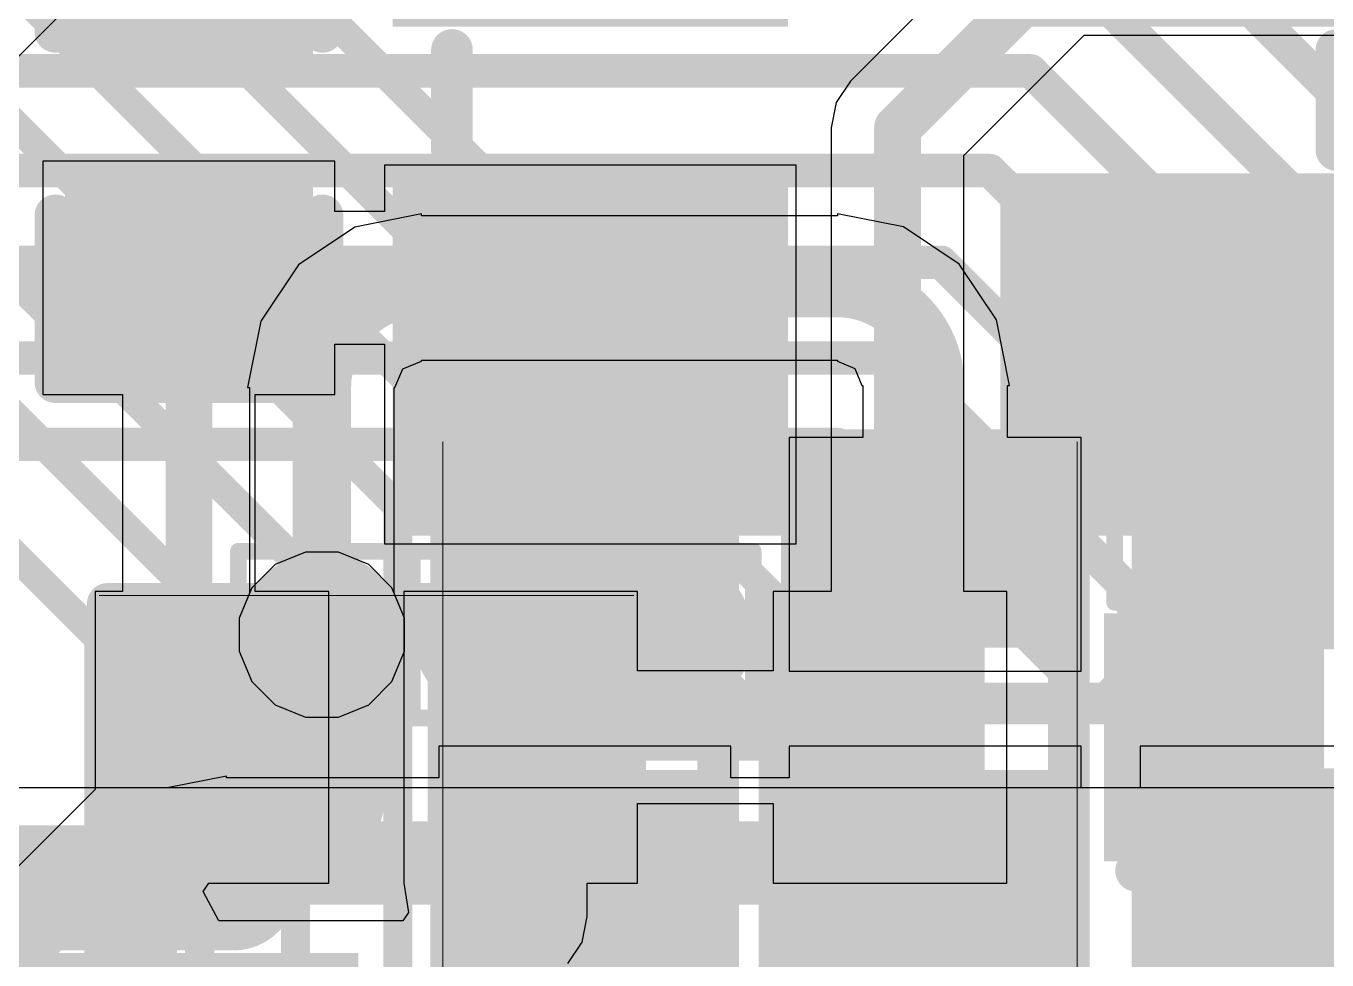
# Model space of a CAD drawing. Header units: inches. Extents: x -6 to 284, y -12 to 154.
# Drawn here: x 24.781 to 28.741, y 0.551 to 3.395 of the extents above; entities that cross this region are included whole.
import ezdxf

# ---------------------------------------------------------------- set-up
doc = ezdxf.new("R2010")
doc.units = ezdxf.units.IN
for name, color, linetype in [('Bottom Layer', 5, 'Continuous'), ('Bottom Overlay', 54, 'Continuous'), ('Bottom Paste', 16, 'Continuous'), ('Bottom Solder', 6, 'Continuous'), ('Drill Drawing', 1, 'Continuous'), ('GND-1', 16, 'Continuous'), ('GND-4', 54, 'Continuous'), ('Signal L1', 76, 'Continuous'), ('Signal L2', 6, 'Continuous'), ('Top Layer', 1, 'Continuous'), ('Top Overlay', 2, 'Continuous'), ('Top Paste', 8, 'Continuous'), ('Top Solder', 216, 'Continuous'), ('Via Holes', 16, 'Continuous')]:
    doc.layers.add(name, color=color, linetype=linetype)

# ---------------------------------------------------------------- blocks, each defined once
blk = doc.blocks.new('SMD2520_4P_13')
at = {"layer": 'Top Layer'}
for points in [[(-1.425, 1.225), (-0.425, 1.225), (-0.425, 0.325), (-1.425, 0.325)], [(0.425, 1.225), (1.425, 1.225), (1.425, 0.325), (0.425, 0.325)], [(-1.425, -0.325), (-0.425, -0.325), (-0.425, -1.225), (-1.425, -1.225)], [(0.425, -0.325), (1.425, -0.325), (1.425, -1.225), (0.425, -1.225)]]:
    blk.add_hatch(color=1, dxfattribs=at).paths.add_polyline_path(points)
at = {"layer": 'Top Paste'}
for points in [[(-1.425, 1.225), (-0.425, 1.225), (-0.425, 0.325), (-1.425, 0.325)], [(0.425, 1.225), (1.425, 1.225), (1.425, 0.325), (0.425, 0.325)], [(-1.425, -0.325), (-0.425, -0.325), (-0.425, -1.225), (-1.425, -1.225)], [(0.425, -0.325), (1.425, -0.325), (1.425, -1.225), (0.425, -1.225)]]:
    blk.add_hatch(color=8, dxfattribs=at).paths.add_polyline_path(points)
at = {"layer": 'Top Solder'}
for points in [[(-1.5266, 1.3266), (-0.3234, 1.3266), (-0.3234, 0.2234), (-1.5266, 0.2234)], [(0.3234, 1.3266), (1.5266, 1.3266), (1.5266, 0.2234), (0.3234, 0.2234)], [(-1.5266, -0.2234), (-0.3234, -0.2234), (-0.3234, -1.3266), (-1.5266, -1.3266)], [(0.3234, -0.2234), (1.5266, -0.2234), (1.5266, -1.3266), (0.3234, -1.3266)]]:
    blk.add_hatch(color=216, dxfattribs=at).paths.add_polyline_path(points)
at = {"layer": 'Top Overlay'}
for points in [[(0.2032, 1.0922, 0.127, 0.127, 0), (-0.2286, 1.0922, 0.127, 0.127, 0)], [(-1.3462, -0.1524, 0.127, 0.127, 0), (-1.3462, 0.1524, 0.127, 0.127, 0)], [(1.3462, 0.1524, 0.127, 0.127, 0), (1.3462, -0.1524, 0.127, 0.127, 0)], [(0.2032, -1.0922, 0.127, 0.127, 0), (-0.2286, -1.0922, 0.127, 0.127, 0)]]:
    blk.add_lwpolyline(points, format="xyseb", dxfattribs=at)
for points in [[(-0.2604, 1.0922, 0.0635, 0.0635, 1), (-0.1969, 1.0922, 0.0635, 0.0635, 1)], [(0.1714, 1.0922, 0.0635, 0.0635, 1), (0.2349, 1.0922, 0.0635, 0.0635, 1)], [(-1.378, 0.1524, 0.0635, 0.0635, 1), (-1.3145, 0.1524, 0.0635, 0.0635, 1)], [(1.3144, 0.1524, 0.0635, 0.0635, 1), (1.3779, 0.1524, 0.0635, 0.0635, 1)], [(-1.378, -0.1524, 0.0635, 0.0635, 1), (-1.3145, -0.1524, 0.0635, 0.0635, 1)], [(1.3144, -0.1524, 0.0635, 0.0635, 1), (1.3779, -0.1524, 0.0635, 0.0635, 1)], [(-0.2604, -1.0922, 0.0635, 0.0635, 1), (-0.1969, -1.0922, 0.0635, 0.0635, 1)], [(0.1714, -1.0922, 0.0635, 0.0635, 1), (0.2349, -1.0922, 0.0635, 0.0635, 1)]]:
    blk.add_lwpolyline(points, format="xyseb", close=True, dxfattribs=at)
blk = doc.blocks.new('R___0402_34')
at = {"layer": 'Top Layer'}
for points in [[(-0.6985, -0.3175), (-0.6985, 0.3175), (-0.2413, 0.3175), (-0.2413, -0.3175)], [(0.2413, -0.3175), (0.2413, 0.3175), (0.6985, 0.3175), (0.6985, -0.3175)]]:
    blk.add_hatch(color=1, dxfattribs=at).paths.add_polyline_path(points)
at = {"layer": 'Top Paste'}
for points in [[(-0.6985, -0.3175), (-0.6985, 0.3175), (-0.2413, 0.3175), (-0.2413, -0.3175)], [(0.2413, -0.3175), (0.2413, 0.3175), (0.6985, 0.3175), (0.6985, -0.3175)]]:
    blk.add_hatch(color=8, dxfattribs=at).paths.add_polyline_path(points)
at = {"layer": 'Top Solder'}
for points in [[(-0.7535, -0.3725), (-0.7535, 0.3725), (-0.1863, 0.3725), (-0.1863, -0.3725)], [(0.1863, -0.3725), (0.1863, 0.3725), (0.7535, 0.3725), (0.7535, -0.3725)]]:
    blk.add_hatch(color=216, dxfattribs=at).paths.add_polyline_path(points)
at = {"layer": 'Top Overlay'}
for points in [[(0.7874, 0.4064, 0.127, 0.127, 0), (-0.7874, 0.4064, 0.127, 0.127, 0)], [(-0.7874, 0.4064, 0.127, 0.127, 0), (-0.7874, -0.4064, 0.127, 0.127, 0)], [(0.7874, 0.4064, 0.127, 0.127, 0), (0.7874, -0.4064, 0.127, 0.127, 0)], [(0.7874, -0.4064, 0.127, 0.127, 0), (-0.7874, -0.4064, 0.127, 0.127, 0)], [(0.8128, -0.4318, 0.00323, 0.00323, 0), (-0.8128, -0.4318, 0.00323, 0.00323, 0)]]:
    blk.add_lwpolyline(points, format="xyseb", dxfattribs=at)
for points in [[(-0.8192, 0.4064, 0.0635, 0.0635, 1), (-0.7557, 0.4064, 0.0635, 0.0635, 1)], [(-0.8192, 0.4064, 0.0635, 0.0635, 1), (-0.7557, 0.4064, 0.0635, 0.0635, 1)], [(0.7556, 0.4064, 0.0635, 0.0635, 1), (0.8191, 0.4064, 0.0635, 0.0635, 1)], [(0.7556, 0.4064, 0.0635, 0.0635, 1), (0.8191, 0.4064, 0.0635, 0.0635, 1)], [(-0.8192, -0.4064, 0.0635, 0.0635, 1), (-0.7557, -0.4064, 0.0635, 0.0635, 1)], [(-0.8192, -0.4064, 0.0635, 0.0635, 1), (-0.7557, -0.4064, 0.0635, 0.0635, 1)], [(0.7556, -0.4064, 0.0635, 0.0635, 1), (0.8191, -0.4064, 0.0635, 0.0635, 1)], [(0.7556, -0.4064, 0.0635, 0.0635, 1), (0.8191, -0.4064, 0.0635, 0.0635, 1)], [(-0.8136, -0.4318, 0.00161, 0.00161, 1), (-0.812, -0.4318, 0.00161, 0.00161, 1)], [(0.812, -0.4318, 0.00161, 0.00161, 1), (0.8136, -0.4318, 0.00161, 0.00161, 1)]]:
    blk.add_lwpolyline(points, format="xyseb", close=True, dxfattribs=at)
blk = doc.blocks.new('C___0402_58')
at = {"layer": 'Top Layer'}
for points in [[(-0.6985, -0.3175), (-0.6985, 0.3175), (-0.2413, 0.3175), (-0.2413, -0.3175)], [(0.2413, -0.3175), (0.2413, 0.3175), (0.6985, 0.3175), (0.6985, -0.3175)]]:
    blk.add_hatch(color=1, dxfattribs=at).paths.add_polyline_path(points)
at = {"layer": 'Top Paste'}
for points in [[(-0.6985, -0.3175), (-0.6985, 0.3175), (-0.2413, 0.3175), (-0.2413, -0.3175)], [(0.2413, -0.3175), (0.2413, 0.3175), (0.6985, 0.3175), (0.6985, -0.3175)]]:
    blk.add_hatch(color=8, dxfattribs=at).paths.add_polyline_path(points)
at = {"layer": 'Top Solder'}
for points in [[(-0.7585, -0.3775), (-0.7585, 0.3775), (-0.1813, 0.3775), (-0.1813, -0.3775)], [(0.1813, -0.3775), (0.1813, 0.3775), (0.7585, 0.3775), (0.7585, -0.3775)]]:
    blk.add_hatch(color=216, dxfattribs=at).paths.add_polyline_path(points)
at = {"layer": 'Top Overlay'}
for points in [[(-0.7874, -0.4064, 0.127, 0.127, 0), (-0.7874, 0.4064, 0.127, 0.127, 0)], [(-0.2794, 0.4064, 0.127, 0.127, 0), (-0.7874, 0.4064, 0.127, 0.127, 0)], [(0.2794, 0.4064, 0.127, 0.127, 0), (0.7874, 0.4064, 0.127, 0.127, 0)], [(0.7874, -0.4064, 0.127, 0.127, 0), (0.7874, 0.4064, 0.127, 0.127, 0)], [(-0.2794, -0.4064, 0.127, 0.127, 0), (-0.7874, -0.4064, 0.127, 0.127, 0)], [(0.7874, -0.4064, 0.127, 0.127, 0), (0.2794, -0.4064, 0.127, 0.127, 0)]]:
    blk.add_lwpolyline(points, format="xyseb", dxfattribs=at)
for points in [[(-0.8191, 0.4064, 0.0635, 0.0635, 1), (-0.7556, 0.4064, 0.0635, 0.0635, 1)], [(-0.8191, 0.4064, 0.0635, 0.0635, 1), (-0.7556, 0.4064, 0.0635, 0.0635, 1)], [(-0.3112, 0.4064, 0.0635, 0.0635, 1), (-0.2477, 0.4064, 0.0635, 0.0635, 1)], [(0.2477, 0.4064, 0.0635, 0.0635, 1), (0.3111, 0.4064, 0.0635, 0.0635, 1)], [(0.7557, 0.4064, 0.0635, 0.0635, 1), (0.8192, 0.4064, 0.0635, 0.0635, 1)], [(0.7557, 0.4064, 0.0635, 0.0635, 1), (0.8192, 0.4064, 0.0635, 0.0635, 1)], [(-0.8191, -0.4064, 0.0635, 0.0635, 1), (-0.7556, -0.4064, 0.0635, 0.0635, 1)], [(-0.8191, -0.4064, 0.0635, 0.0635, 1), (-0.7556, -0.4064, 0.0635, 0.0635, 1)], [(-0.3112, -0.4064, 0.0635, 0.0635, 1), (-0.2477, -0.4064, 0.0635, 0.0635, 1)], [(0.2477, -0.4064, 0.0635, 0.0635, 1), (0.3111, -0.4064, 0.0635, 0.0635, 1)], [(0.7556, -0.4064, 0.0635, 0.0635, 1), (0.8191, -0.4064, 0.0635, 0.0635, 1)], [(0.7556, -0.4064, 0.0635, 0.0635, 1), (0.8191, -0.4064, 0.0635, 0.0635, 1)]]:
    blk.add_lwpolyline(points, format="xyseb", close=True, dxfattribs=at)
blk = doc.blocks.new('C___0402_59')
at = {"layer": 'Top Layer'}
for points in [[(-0.6985, -0.3175), (-0.6985, 0.3175), (-0.2413, 0.3175), (-0.2413, -0.3175)], [(0.2413, -0.3175), (0.2413, 0.3175), (0.6985, 0.3175), (0.6985, -0.3175)]]:
    blk.add_hatch(color=1, dxfattribs=at).paths.add_polyline_path(points)
at = {"layer": 'Top Paste'}
for points in [[(-0.6985, -0.3175), (-0.6985, 0.3175), (-0.2413, 0.3175), (-0.2413, -0.3175)], [(0.2413, -0.3175), (0.2413, 0.3175), (0.6985, 0.3175), (0.6985, -0.3175)]]:
    blk.add_hatch(color=8, dxfattribs=at).paths.add_polyline_path(points)
at = {"layer": 'Top Solder'}
for points in [[(-0.7585, -0.3775), (-0.7585, 0.3775), (-0.1813, 0.3775), (-0.1813, -0.3775)], [(0.1813, -0.3775), (0.1813, 0.3775), (0.7585, 0.3775), (0.7585, -0.3775)]]:
    blk.add_hatch(color=216, dxfattribs=at).paths.add_polyline_path(points)
at = {"layer": 'Top Overlay'}
for points in [[(-0.2794, 0.4064, 0.127, 0.127, 0), (-0.7874, 0.4064, 0.127, 0.127, 0)], [(-0.7874, 0.4064, 0.127, 0.127, 0), (-0.7874, -0.4064, 0.127, 0.127, 0)], [(0.7874, 0.4064, 0.127, 0.127, 0), (0.2794, 0.4064, 0.127, 0.127, 0)], [(0.7874, -0.4064, 0.127, 0.127, 0), (0.7874, 0.4064, 0.127, 0.127, 0)], [(-0.2794, -0.4064, 0.127, 0.127, 0), (-0.7874, -0.4064, 0.127, 0.127, 0)], [(0.7874, -0.4064, 0.127, 0.127, 0), (0.2794, -0.4064, 0.127, 0.127, 0)]]:
    blk.add_lwpolyline(points, format="xyseb", dxfattribs=at)
for points in [[(-0.8191, 0.4064, 0.0635, 0.0635, 1), (-0.7556, 0.4064, 0.0635, 0.0635, 1)], [(-0.8191, 0.4064, 0.0635, 0.0635, 1), (-0.7556, 0.4064, 0.0635, 0.0635, 1)], [(-0.3111, 0.4064, 0.0635, 0.0635, 1), (-0.2477, 0.4064, 0.0635, 0.0635, 1)], [(0.2477, 0.4064, 0.0635, 0.0635, 1), (0.3112, 0.4064, 0.0635, 0.0635, 1)], [(0.7556, 0.4064, 0.0635, 0.0635, 1), (0.8191, 0.4064, 0.0635, 0.0635, 1)], [(0.7556, 0.4064, 0.0635, 0.0635, 1), (0.8191, 0.4064, 0.0635, 0.0635, 1)], [(-0.8191, -0.4064, 0.0635, 0.0635, 1), (-0.7556, -0.4064, 0.0635, 0.0635, 1)], [(-0.8191, -0.4064, 0.0635, 0.0635, 1), (-0.7556, -0.4064, 0.0635, 0.0635, 1)], [(-0.3111, -0.4064, 0.0635, 0.0635, 1), (-0.2477, -0.4064, 0.0635, 0.0635, 1)], [(0.2477, -0.4064, 0.0635, 0.0635, 1), (0.3112, -0.4064, 0.0635, 0.0635, 1)], [(0.7557, -0.4064, 0.0635, 0.0635, 1), (0.8192, -0.4064, 0.0635, 0.0635, 1)], [(0.7557, -0.4064, 0.0635, 0.0635, 1), (0.8192, -0.4064, 0.0635, 0.0635, 1)]]:
    blk.add_lwpolyline(points, format="xyseb", close=True, dxfattribs=at)
blk = doc.blocks.new('ESOP_8_B_129')
at = {"layer": 'Bottom Solder'}
blk.add_hatch(color=6, dxfattribs=at).paths.add_polyline_path([(2.2069, 2.3066), (3.6101, 2.3066), (3.6101, 1.5034), (2.2069, 1.5034)])
blk = doc.blocks.new('R___0402_B_210')
at = {"layer": 'Bottom Layer'}
for points in [[(-0.2413, 0.3175), (-0.2413, -0.3175), (-0.6985, -0.3175), (-0.6985, 0.3175)], [(0.6985, 0.3175), (0.6985, -0.3175), (0.2413, -0.3175), (0.2413, 0.3175)]]:
    blk.add_hatch(color=5, dxfattribs=at).paths.add_polyline_path(points)
at = {"layer": 'Bottom Paste'}
for points in [[(-0.2413, 0.3175), (-0.2413, -0.3175), (-0.6985, -0.3175), (-0.6985, 0.3175)], [(0.6985, 0.3175), (0.6985, -0.3175), (0.2413, -0.3175), (0.2413, 0.3175)]]:
    blk.add_hatch(color=16, dxfattribs=at).paths.add_polyline_path(points)
at = {"layer": 'Bottom Solder'}
for points in [[(-0.1863, 0.3725), (-0.1863, -0.3725), (-0.7535, -0.3725), (-0.7535, 0.3725)], [(0.7535, 0.3725), (0.7535, -0.3725), (0.1863, -0.3725), (0.1863, 0.3725)]]:
    blk.add_hatch(color=6, dxfattribs=at).paths.add_polyline_path(points)
at = {"layer": 'Bottom Overlay'}
for points in [[(-0.7874, 0.4064, 0.127, 0.127, 0), (-0.7874, -0.4064, 0.127, 0.127, 0)], [(-0.7874, 0.4064, 0.127, 0.127, 0), (0.7874, 0.4064, 0.127, 0.127, 0)], [(0.7874, 0.4064, 0.127, 0.127, 0), (0.7874, -0.4064, 0.127, 0.127, 0)], [(-0.8128, 0.4318, 0.00323, 0.00323, 0), (0.8128, 0.4318, 0.00323, 0.00323, 0)], [(-0.7874, -0.4064, 0.127, 0.127, 0), (0.7874, -0.4064, 0.127, 0.127, 0)]]:
    blk.add_lwpolyline(points, format="xyseb", dxfattribs=at)
for points in [[(-0.8191, 0.4064, 0.0635, 0.0635, 1), (-0.7556, 0.4064, 0.0635, 0.0635, 1)], [(-0.8191, 0.4064, 0.0635, 0.0635, 1), (-0.7556, 0.4064, 0.0635, 0.0635, 1)], [(0.7556, 0.4064, 0.0635, 0.0635, 1), (0.8191, 0.4064, 0.0635, 0.0635, 1)], [(0.7556, 0.4064, 0.0635, 0.0635, 1), (0.8191, 0.4064, 0.0635, 0.0635, 1)], [(-0.8136, 0.4318, 0.00161, 0.00161, 1), (-0.812, 0.4318, 0.00161, 0.00161, 1)], [(0.812, 0.4318, 0.00161, 0.00161, 1), (0.8136, 0.4318, 0.00161, 0.00161, 1)], [(-0.8191, -0.4064, 0.0635, 0.0635, 1), (-0.7556, -0.4064, 0.0635, 0.0635, 1)], [(-0.8191, -0.4064, 0.0635, 0.0635, 1), (-0.7556, -0.4064, 0.0635, 0.0635, 1)], [(0.7556, -0.4064, 0.0635, 0.0635, 1), (0.8191, -0.4064, 0.0635, 0.0635, 1)], [(0.7556, -0.4064, 0.0635, 0.0635, 1), (0.8191, -0.4064, 0.0635, 0.0635, 1)]]:
    blk.add_lwpolyline(points, format="xyseb", close=True, dxfattribs=at)
blk = doc.blocks.new('R___0402_B_211')
at = {"layer": 'Bottom Layer'}
for points in [[(-0.2413, 0.3175), (-0.2413, -0.3175), (-0.6985, -0.3175), (-0.6985, 0.3175)], [(0.6985, 0.3175), (0.6985, -0.3175), (0.2413, -0.3175), (0.2413, 0.3175)]]:
    blk.add_hatch(color=5, dxfattribs=at).paths.add_polyline_path(points)
at = {"layer": 'Bottom Paste'}
for points in [[(-0.2413, 0.3175), (-0.2413, -0.3175), (-0.6985, -0.3175), (-0.6985, 0.3175)], [(0.6985, 0.3175), (0.6985, -0.3175), (0.2413, -0.3175), (0.2413, 0.3175)]]:
    blk.add_hatch(color=16, dxfattribs=at).paths.add_polyline_path(points)
at = {"layer": 'Bottom Solder'}
for points in [[(-0.1863, 0.3725), (-0.1863, -0.3725), (-0.7535, -0.3725), (-0.7535, 0.3725)], [(0.7535, 0.3725), (0.7535, -0.3725), (0.1863, -0.3725), (0.1863, 0.3725)]]:
    blk.add_hatch(color=6, dxfattribs=at).paths.add_polyline_path(points)
at = {"layer": 'Bottom Overlay'}
for points in [[(-0.7874, -0.4064, 0.127, 0.127, 0), (-0.7874, 0.4064, 0.127, 0.127, 0)], [(0.7874, 0.4064, 0.127, 0.127, 0), (-0.7874, 0.4064, 0.127, 0.127, 0)], [(0.7874, -0.4064, 0.127, 0.127, 0), (0.7874, 0.4064, 0.127, 0.127, 0)], [(0.8128, 0.4318, 0.00323, 0.00323, 0), (-0.8128, 0.4318, 0.00323, 0.00323, 0)], [(0.7874, -0.4064, 0.127, 0.127, 0), (-0.7874, -0.4064, 0.127, 0.127, 0)]]:
    blk.add_lwpolyline(points, format="xyseb", dxfattribs=at)
for points in [[(-0.8191, 0.4064, 0.0635, 0.0635, 1), (-0.7556, 0.4064, 0.0635, 0.0635, 1)], [(-0.8191, 0.4064, 0.0635, 0.0635, 1), (-0.7556, 0.4064, 0.0635, 0.0635, 1)], [(0.7556, 0.4064, 0.0635, 0.0635, 1), (0.8191, 0.4064, 0.0635, 0.0635, 1)], [(0.7556, 0.4064, 0.0635, 0.0635, 1), (0.8191, 0.4064, 0.0635, 0.0635, 1)], [(-0.8136, 0.4318, 0.00161, 0.00161, 1), (-0.812, 0.4318, 0.00161, 0.00161, 1)], [(0.812, 0.4318, 0.00161, 0.00161, 1), (0.8136, 0.4318, 0.00161, 0.00161, 1)], [(-0.8191, -0.4064, 0.0635, 0.0635, 1), (-0.7556, -0.4064, 0.0635, 0.0635, 1)], [(-0.8191, -0.4064, 0.0635, 0.0635, 1), (-0.7556, -0.4064, 0.0635, 0.0635, 1)], [(0.7556, -0.4064, 0.0635, 0.0635, 1), (0.8191, -0.4064, 0.0635, 0.0635, 1)], [(0.7556, -0.4064, 0.0635, 0.0635, 1), (0.8191, -0.4064, 0.0635, 0.0635, 1)]]:
    blk.add_lwpolyline(points, format="xyseb", close=True, dxfattribs=at)
blk = doc.blocks.new('C___0402_B_484')
at = {"layer": 'Bottom Layer'}
for points in [[(-0.2413, 0.3175), (-0.2413, -0.3175), (-0.6985, -0.3175), (-0.6985, 0.3175)], [(0.6985, 0.3175), (0.6985, -0.3175), (0.2413, -0.3175), (0.2413, 0.3175)]]:
    blk.add_hatch(color=5, dxfattribs=at).paths.add_polyline_path(points)
at = {"layer": 'Bottom Paste'}
for points in [[(-0.2413, 0.3175), (-0.2413, -0.3175), (-0.6985, -0.3175), (-0.6985, 0.3175)], [(0.6985, 0.3175), (0.6985, -0.3175), (0.2413, -0.3175), (0.2413, 0.3175)]]:
    blk.add_hatch(color=16, dxfattribs=at).paths.add_polyline_path(points)
at = {"layer": 'Bottom Solder'}
for points in [[(-0.1813, 0.3775), (-0.1813, -0.3775), (-0.7585, -0.3775), (-0.7585, 0.3775)], [(0.7585, 0.3775), (0.7585, -0.3775), (0.1813, -0.3775), (0.1813, 0.3775)]]:
    blk.add_hatch(color=6, dxfattribs=at).paths.add_polyline_path(points)
at = {"layer": 'Bottom Overlay'}
for points in [[(-0.7874, 0.4064, 0.127, 0.127, 0), (-0.2794, 0.4064, 0.127, 0.127, 0)], [(-0.7874, 0.4064, 0.127, 0.127, 0), (-0.7874, -0.4064, 0.127, 0.127, 0)], [(0.2794, 0.4064, 0.127, 0.127, 0), (0.7874, 0.4064, 0.127, 0.127, 0)], [(0.7874, 0.4064, 0.127, 0.127, 0), (0.7874, -0.4064, 0.127, 0.127, 0)], [(-0.7874, -0.4064, 0.127, 0.127, 0), (-0.2794, -0.4064, 0.127, 0.127, 0)], [(0.2794, -0.4064, 0.127, 0.127, 0), (0.7874, -0.4064, 0.127, 0.127, 0)]]:
    blk.add_lwpolyline(points, format="xyseb", dxfattribs=at)
for points in [[(-0.8191, 0.4064, 0.0635, 0.0635, 1), (-0.7556, 0.4064, 0.0635, 0.0635, 1)], [(-0.8191, 0.4064, 0.0635, 0.0635, 1), (-0.7556, 0.4064, 0.0635, 0.0635, 1)], [(-0.3111, 0.4064, 0.0635, 0.0635, 1), (-0.2477, 0.4064, 0.0635, 0.0635, 1)], [(0.2477, 0.4064, 0.0635, 0.0635, 1), (0.3111, 0.4064, 0.0635, 0.0635, 1)], [(0.7556, 0.4064, 0.0635, 0.0635, 1), (0.8191, 0.4064, 0.0635, 0.0635, 1)], [(0.7556, 0.4064, 0.0635, 0.0635, 1), (0.8191, 0.4064, 0.0635, 0.0635, 1)], [(-0.8191, -0.4064, 0.0635, 0.0635, 1), (-0.7556, -0.4064, 0.0635, 0.0635, 1)], [(-0.8191, -0.4064, 0.0635, 0.0635, 1), (-0.7556, -0.4064, 0.0635, 0.0635, 1)], [(-0.3111, -0.4064, 0.0635, 0.0635, 1), (-0.2477, -0.4064, 0.0635, 0.0635, 1)], [(0.2477, -0.4064, 0.0635, 0.0635, 1), (0.3111, -0.4064, 0.0635, 0.0635, 1)], [(0.7556, -0.4064, 0.0635, 0.0635, 1), (0.8191, -0.4064, 0.0635, 0.0635, 1)], [(0.7556, -0.4064, 0.0635, 0.0635, 1), (0.8191, -0.4064, 0.0635, 0.0635, 1)]]:
    blk.add_lwpolyline(points, format="xyseb", close=True, dxfattribs=at)

msp = doc.modelspace()

# ---------------------------------------------------------------- hatches: boundary and pattern name
at = {"layer": 'Bottom Layer'}
msp.add_hatch(color=5, dxfattribs=at).paths.add_polyline_path([(26.2113, 1.5417), (26.7408, 1.5417), (26.7408, 1.9669), (26.2113, 1.9669)])
h = msp.add_hatch(color=5, dxfattribs=at)
edge = h.paths.add_edge_path()
edge.add_arc((25.6819, 1.5417), 0.15, 0, 360)
h = msp.add_hatch(color=5, dxfattribs=at)
edge = h.paths.add_edge_path()
edge.add_arc((26.2113, 1.5417), 0.15, 0, 360)
h = msp.add_hatch(color=5, dxfattribs=at)
edge = h.paths.add_edge_path()
edge.add_arc((26.7407, 1.5417), 0.15, 0, 360)
at = {"layer": 'Bottom Solder'}
h = msp.add_hatch(color=6, dxfattribs=at)
edge = h.paths.add_edge_path()
edge.add_arc((25.6819, 1.5417), 0.2516, 0, 360)
h = msp.add_hatch(color=6, dxfattribs=at)
edge = h.paths.add_edge_path()
edge.add_arc((26.2113, 1.5417), 0.2516, 0, 360)
h = msp.add_hatch(color=6, dxfattribs=at)
edge = h.paths.add_edge_path()
edge.add_arc((26.7407, 1.5417), 0.2516, 0, 360)
at = {"layer": 'GND-1'}
h = msp.add_hatch(color=16, dxfattribs=at)
edge = h.paths.add_edge_path()
edge.add_arc((28.349, 1.8938), 0.15, 0, 360)
at = {"layer": 'GND-4'}
h = msp.add_hatch(color=54, dxfattribs=at)
edge = h.paths.add_edge_path()
edge.add_arc((25.6819, 1.5417), 0.15, 0, 360)
h = msp.add_hatch(color=54, dxfattribs=at)
edge = h.paths.add_edge_path()
edge.add_arc((26.2113, 1.5417), 0.15, 0, 360)
h = msp.add_hatch(color=54, dxfattribs=at)
edge = h.paths.add_edge_path()
edge.add_arc((26.7407, 1.5417), 0.15, 0, 360)
at = {"layer": 'Signal L1'}
h = msp.add_hatch(color=76, dxfattribs=at)
edge = h.paths.add_edge_path()
edge.add_arc((28.349, 1.8938), 0.15, 0, 360)
at = {"layer": 'Signal L2'}
h = msp.add_hatch(color=6, dxfattribs=at)
edge = h.paths.add_edge_path()
edge.add_arc((25.6819, 1.5417), 0.15, 0, 360)
h = msp.add_hatch(color=6, dxfattribs=at)
edge = h.paths.add_edge_path()
edge.add_arc((26.2113, 1.5417), 0.15, 0, 360)
h = msp.add_hatch(color=6, dxfattribs=at)
edge = h.paths.add_edge_path()
edge.add_arc((26.7407, 1.5417), 0.15, 0, 360)
at = {"layer": 'Top Layer'}
h = msp.add_hatch(color=1, dxfattribs=at)
edge = h.paths.add_edge_path()
edge.add_arc((28.349, 1.8938), 0.15, 0, 360)
at = {"layer": 'Via Holes'}
h = msp.add_hatch(color=7, dxfattribs=at)
edge = h.paths.add_edge_path()
edge.add_arc((28.349, 1.8938), 0.075, 0, 360)
h = msp.add_hatch(color=7, dxfattribs=at)
edge = h.paths.add_edge_path()
edge.add_arc((25.6819, 1.5417), 0.075, 0, 360)
h = msp.add_hatch(color=7, dxfattribs=at)
edge = h.paths.add_edge_path()
edge.add_arc((26.2113, 1.5417), 0.075, 0, 360)
h = msp.add_hatch(color=7, dxfattribs=at)
edge = h.paths.add_edge_path()
edge.add_arc((26.7407, 1.5417), 0.075, 0, 360)

# ---------------------------------------------------------------- linework, layer by layer
at = {"layer": 'Bottom Layer'}
for p, q in [((22.1398, 0.6842), (25.161, 3.7054)), ((25.9848, 2.8233), (25.7824, 2.783)), ((25.9848, 2.8174), (25.9848, 2.8233)), ((27.2518, 2.8174), (25.9848, 2.8174)), ((27.4519, 2.7834), (27.2518, 2.8232)), ((27.2518, 2.8232), (27.2518, 2.8174)), ((25.7824, 2.783), (25.6108, 2.6684)), ((27.6216, 2.67), (27.4519, 2.7834)), ((25.6108, 2.6684), (25.4961, 2.4967)), ((27.7349, 2.5003), (27.6216, 2.67)), ((25.4961, 2.4967), (25.4558, 2.2943)), ((27.7747, 2.3002), (27.7349, 2.5003)), ((25.9848, 2.3747), (25.9848, 2.3771)), ((25.9848, 2.3771), (27.2518, 2.3771)), ((27.2518, 2.3771), (27.2518, 2.3743)), ((25.9044, 2.2943), (25.9279, 2.3512)), ((25.9279, 2.3512), (25.9848, 2.3747)), ((27.2518, 2.3743), (27.3041, 2.3526)), ((27.3041, 2.3526), (27.3258, 2.3002)), ((27.3258, 2.3002), (27.3287, 2.3002)), ((27.3287, 2.3002), (27.3287, 2.1416)), ((27.7689, 2.1416), (27.7689, 2.3002)), ((27.7689, 2.3002), (27.7747, 2.3002)), ((25.4558, 2.2943), (25.4618, 2.2943)), ((25.4618, 2.2943), (25.4618, 1.6677)), ((25.902, 1.6677), (25.902, 2.2943)), ((25.902, 2.2943), (25.9044, 2.2943)), ((27.3287, 2.1416), (27.1043, 2.1416)), ((27.1043, 2.1416), (27.1043, 1.4304)), ((27.9933, 2.1416), (27.7689, 2.1416)), ((27.9933, 1.4304), (27.9933, 2.1416)), ((25.4618, 1.6677), (25.4303, 1.5917)), ((25.9335, 1.5917), (25.902, 1.6677)), ((25.4303, 1.5917), (25.4303, 1.4916)), ((25.9335, 1.4916), (25.9335, 1.5917)), ((25.4303, 1.4916), (25.4686, 1.3991)), ((25.8952, 1.3991), (25.9335, 1.4916)), ((27.1043, 1.4304), (27.9933, 1.4304)), ((25.4686, 1.3991), (25.5394, 1.3284)), ((25.8244, 1.3284), (25.8952, 1.3991)), ((25.5394, 1.3284), (25.6319, 1.2901)), ((25.732, 1.2901), (25.8244, 1.3284)), ((25.6319, 1.2901), (25.732, 1.2901)), ((26.9266, 1.2018), (26.0376, 1.2018)), ((26.0376, 1.2018), (26.0376, 1.1052)), ((26.9266, 1.1052), (26.9266, 1.2018)), ((27.9933, 1.2018), (27.1043, 1.2018)), ((27.1043, 1.2018), (27.1043, 1.1052)), ((27.9933, 1.0748), (27.9933, 1.2018)), ((29.0613, 1.2018), (28.1723, 1.2018)), ((28.1723, 1.2018), (28.1723, 1.0748)), ((25.3916, 1.1108), (25.2106, 1.0748)), ((25.3916, 1.1052), (25.3916, 1.1108)), ((29.1281, 1.0748), (24.3647, 1.0748)), ((25.2106, 1.0748), (24.3647, 1.0748)), ((26.0376, 1.1052), (25.3916, 1.1052)), ((27.1043, 1.1052), (26.9266, 1.1052)), ((28.1723, 1.0748), (27.9933, 1.0748))]:
    msp.add_line(p, q, dxfattribs=at)
for points in [[(28.5111, 4.0291, 0.381, 0.381, -0.414214), (29.4789, 3.0612, 0.381, 0.381, 0)], [(25.6819, 2.2943, 0.1778, 0.1778, -0.414214), (25.9848, 2.5972, 0.1778, 0.1778, 0)], [(25.9848, 2.5972, 0.1778, 0.1778, 0), (27.2518, 2.5972, 0.1778, 0.1778, 0)], [(27.2518, 2.5972, 0.1778, 0.1778, -0.414214), (27.5488, 2.3002, 0.1778, 0.1778, 0)], [(25.6819, 1.5417, 0.1778, 0.1778, 0), (25.6819, 2.2943, 0.1778, 0.1778, 0)], [(27.5488, 1.786, 0.1778, 0.1778, 0), (27.5488, 2.3002, 0.1778, 0.1778, 0)], [(28.0741, 1.3322, 0.127, 0.127, 0), (28.5279, 1.786, 0.127, 0.127, 0)], [(28.5279, 1.786, 0.127, 0.127, 0), (28.6168, 1.786, 0.127, 0.127, 0)], [(26.7407, 1.5417, 0.127, 0.127, 0), (26.9502, 1.3322, 0.127, 0.127, 0)], [(26.9502, 1.3322, 0.127, 0.127, 0), (28.0741, 1.3322, 0.127, 0.127, 0)], [(25.117, 0.6442, 0.254, 0.254, -0.328108), (25.3916, 0.8462, 0.254, 0.254, 0)], [(25.3916, 0.8462, 0.254, 0.254, 0), (27.5488, 0.8462, 0.254, 0.254, 0)], [(27.5488, 0.8462, 0.254, 0.254, 0), (27.7012, 0.8462, 0.254, 0.254, 0)], [(28.6283, -0.2024, 0.254, 0.254, 0), (28.6283, 0.8347, 0.254, 0.254, 0)], [(28.6168, 0.8462, 0.0889, 0.0889, 0), (28.6283, 0.8347, 0.0889, 0.0889, 0)], [(25.1144, 0.5961, 0.254, 0.254, 0), (25.117, 0.6442, 0.254, 0.254, 0)], [(25.1009, 0.3438, 0.254, 0.254, 0), (25.1144, 0.5961, 0.254, 0.254, 0)], [(25.1144, 0.5961, 0.254, 0.254, -0.00001), (25.1144, 0.5961, 0.254, 0.254, 0)]]:
    msp.add_lwpolyline(points, format="xyseb", dxfattribs=at)
for points in [[(25.9404, 2.5972, 0.0889, 0.0889, 1), (26.0293, 2.5972, 0.0889, 0.0889, 1)], [(25.9404, 2.5972, 0.0889, 0.0889, 1), (26.0293, 2.5972, 0.0889, 0.0889, 1)], [(27.2073, 2.5972, 0.0889, 0.0889, 1), (27.2962, 2.5972, 0.0889, 0.0889, 1)], [(27.2073, 2.5972, 0.0889, 0.0889, 1), (27.2962, 2.5972, 0.0889, 0.0889, 1)], [(25.6375, 2.2943, 0.0889, 0.0889, 1), (25.7264, 2.2943, 0.0889, 0.0889, 1)], [(25.6375, 2.2943, 0.0889, 0.0889, 1), (25.7264, 2.2943, 0.0889, 0.0889, 1)], [(27.5043, 2.3002, 0.0889, 0.0889, 1), (27.5932, 2.3002, 0.0889, 0.0889, 1)], [(27.5043, 2.3002, 0.0889, 0.0889, 1), (27.5932, 2.3002, 0.0889, 0.0889, 1)], [(27.5043, 1.786, 0.0889, 0.0889, 1), (27.5932, 1.786, 0.0889, 0.0889, 1)], [(28.4961, 1.786, 0.0635, 0.0635, 1), (28.5596, 1.786, 0.0635, 0.0635, 1)], [(28.4961, 1.786, 0.0635, 0.0635, 1), (28.5596, 1.786, 0.0635, 0.0635, 1)], [(28.585, 1.786, 0.0635, 0.0635, 1), (28.6485, 1.786, 0.0635, 0.0635, 1)], [(25.6375, 1.5417, 0.0889, 0.0889, 1), (25.7264, 1.5417, 0.0889, 0.0889, 1)], [(26.709, 1.5417, 0.0635, 0.0635, 1), (26.7725, 1.5417, 0.0635, 0.0635, 1)], [(26.9184, 1.3322, 0.0635, 0.0635, 1), (26.9819, 1.3322, 0.0635, 0.0635, 1)], [(26.9184, 1.3322, 0.0635, 0.0635, 1), (26.9819, 1.3322, 0.0635, 0.0635, 1)], [(28.0424, 1.3322, 0.0635, 0.0635, 1), (28.1059, 1.3322, 0.0635, 0.0635, 1)], [(28.0424, 1.3322, 0.0635, 0.0635, 1), (28.1059, 1.3322, 0.0635, 0.0635, 1)], [(25.3281, 0.8462, 0.127, 0.127, 1), (25.4551, 0.8462, 0.127, 0.127, 1)], [(25.3281, 0.8462, 0.127, 0.127, 1), (25.4551, 0.8462, 0.127, 0.127, 1)], [(27.4853, 0.8462, 0.127, 0.127, 1), (27.6123, 0.8462, 0.127, 0.127, 1)], [(27.4853, 0.8462, 0.127, 0.127, 1), (27.6123, 0.8462, 0.127, 0.127, 1)], [(27.6377, 0.8462, 0.127, 0.127, 1), (27.7647, 0.8462, 0.127, 0.127, 1)], [(28.5648, 0.8347, 0.127, 0.127, 1), (28.6918, 0.8347, 0.127, 0.127, 1)], [(28.5946, 0.8462, 0.0445, 0.0445, 1), (28.639, 0.8462, 0.0445, 0.0445, 1)], [(28.6061, 0.8347, 0.0445, 0.0445, 1), (28.6505, 0.8347, 0.0445, 0.0445, 1)], [(25.0535, 0.6442, 0.127, 0.127, 1), (25.1805, 0.6442, 0.127, 0.127, 1)], [(25.0535, 0.6442, 0.127, 0.127, 1), (25.1805, 0.6442, 0.127, 0.127, 1)], [(25.0509, 0.5961, 0.127, 0.127, 1), (25.1779, 0.5961, 0.127, 0.127, 1)], [(25.0509, 0.5961, 0.127, 0.127, 1), (25.1779, 0.5961, 0.127, 0.127, 1)], [(25.0509, 0.5961, 0.127, 0.127, 1), (25.1779, 0.5961, 0.127, 0.127, 1)], [(25.0509, 0.5961, 0.127, 0.127, 1), (25.1779, 0.5961, 0.127, 0.127, 1)]]:
    msp.add_lwpolyline(points, format="xyseb", close=True, dxfattribs=at)
at = {"layer": 'Drill Drawing'}
for points in [[(28.095, 2.1478, 0.0508, 0.0508, 0), (28.603, 2.1478, 0.0508, 0.0508, 0)], [(28.095, 1.6398, 0.0508, 0.0508, 0), (28.095, 2.1478, 0.0508, 0.0508, 0)], [(28.603, 1.6398, 0.0508, 0.0508, 0), (28.603, 2.1478, 0.0508, 0.0508, 0)], [(25.4279, 1.7957, 0.0508, 0.0508, 0), (25.9359, 1.7957, 0.0508, 0.0508, 0)], [(25.4279, 1.2877, 0.0508, 0.0508, 0), (25.4279, 1.7957, 0.0508, 0.0508, 0)], [(25.9359, 1.2877, 0.0508, 0.0508, 0), (25.9359, 1.7957, 0.0508, 0.0508, 0)], [(25.9573, 1.7957, 0.0508, 0.0508, 0), (26.4653, 1.7957, 0.0508, 0.0508, 0)], [(25.9573, 1.2877, 0.0508, 0.0508, 0), (25.9573, 1.7957, 0.0508, 0.0508, 0)], [(26.4653, 1.2877, 0.0508, 0.0508, 0), (26.4653, 1.7957, 0.0508, 0.0508, 0)], [(26.4867, 1.7957, 0.0508, 0.0508, 0), (26.9947, 1.7957, 0.0508, 0.0508, 0)], [(26.4867, 1.2877, 0.0508, 0.0508, 0), (26.4867, 1.7957, 0.0508, 0.0508, 0)], [(26.9947, 1.2877, 0.0508, 0.0508, 0), (26.9947, 1.7957, 0.0508, 0.0508, 0)], [(28.095, 1.6398, 0.0508, 0.0508, 0), (28.603, 1.6398, 0.0508, 0.0508, 0)], [(25.4279, 1.2877, 0.0508, 0.0508, 0), (25.9359, 1.2877, 0.0508, 0.0508, 0)], [(25.9573, 1.2877, 0.0508, 0.0508, 0), (26.4653, 1.2877, 0.0508, 0.0508, 0)], [(26.4867, 1.2877, 0.0508, 0.0508, 0), (26.9947, 1.2877, 0.0508, 0.0508, 0)]]:
    msp.add_lwpolyline(points, format="xyseb", dxfattribs=at)
for points in [[(28.0823, 2.1478, 0.0254, 0.0254, 1), (28.1077, 2.1478, 0.0254, 0.0254, 1)], [(28.0823, 2.1478, 0.0254, 0.0254, 1), (28.1077, 2.1478, 0.0254, 0.0254, 1)], [(28.5903, 2.1478, 0.0254, 0.0254, 1), (28.6157, 2.1478, 0.0254, 0.0254, 1)], [(28.5903, 2.1478, 0.0254, 0.0254, 1), (28.6157, 2.1478, 0.0254, 0.0254, 1)], [(25.4152, 1.7957, 0.0254, 0.0254, 1), (25.4406, 1.7957, 0.0254, 0.0254, 1)], [(25.4152, 1.7957, 0.0254, 0.0254, 1), (25.4406, 1.7957, 0.0254, 0.0254, 1)], [(25.9232, 1.7957, 0.0254, 0.0254, 1), (25.9486, 1.7957, 0.0254, 0.0254, 1)], [(25.9232, 1.7957, 0.0254, 0.0254, 1), (25.9486, 1.7957, 0.0254, 0.0254, 1)], [(25.9446, 1.7957, 0.0254, 0.0254, 1), (25.97, 1.7957, 0.0254, 0.0254, 1)], [(25.9446, 1.7957, 0.0254, 0.0254, 1), (25.97, 1.7957, 0.0254, 0.0254, 1)], [(26.4526, 1.7957, 0.0254, 0.0254, 1), (26.478, 1.7957, 0.0254, 0.0254, 1)], [(26.4526, 1.7957, 0.0254, 0.0254, 1), (26.478, 1.7957, 0.0254, 0.0254, 1)], [(26.474, 1.7957, 0.0254, 0.0254, 1), (26.4994, 1.7957, 0.0254, 0.0254, 1)], [(26.474, 1.7957, 0.0254, 0.0254, 1), (26.4994, 1.7957, 0.0254, 0.0254, 1)], [(26.982, 1.7957, 0.0254, 0.0254, 1), (27.0074, 1.7957, 0.0254, 0.0254, 1)], [(26.982, 1.7957, 0.0254, 0.0254, 1), (27.0074, 1.7957, 0.0254, 0.0254, 1)], [(28.0823, 1.6398, 0.0254, 0.0254, 1), (28.1077, 1.6398, 0.0254, 0.0254, 1)], [(28.0823, 1.6398, 0.0254, 0.0254, 1), (28.1077, 1.6398, 0.0254, 0.0254, 1)], [(28.5903, 1.6398, 0.0254, 0.0254, 1), (28.6157, 1.6398, 0.0254, 0.0254, 1)], [(28.5903, 1.6398, 0.0254, 0.0254, 1), (28.6157, 1.6398, 0.0254, 0.0254, 1)], [(25.4152, 1.2877, 0.0254, 0.0254, 1), (25.4406, 1.2877, 0.0254, 0.0254, 1)], [(25.4152, 1.2877, 0.0254, 0.0254, 1), (25.4406, 1.2877, 0.0254, 0.0254, 1)], [(25.9232, 1.2877, 0.0254, 0.0254, 1), (25.9486, 1.2877, 0.0254, 0.0254, 1)], [(25.9232, 1.2877, 0.0254, 0.0254, 1), (25.9486, 1.2877, 0.0254, 0.0254, 1)], [(25.9446, 1.2877, 0.0254, 0.0254, 1), (25.97, 1.2877, 0.0254, 0.0254, 1)], [(25.9446, 1.2877, 0.0254, 0.0254, 1), (25.97, 1.2877, 0.0254, 0.0254, 1)], [(26.4526, 1.2877, 0.0254, 0.0254, 1), (26.478, 1.2877, 0.0254, 0.0254, 1)], [(26.4526, 1.2877, 0.0254, 0.0254, 1), (26.478, 1.2877, 0.0254, 0.0254, 1)], [(26.474, 1.2877, 0.0254, 0.0254, 1), (26.4994, 1.2877, 0.0254, 0.0254, 1)], [(26.474, 1.2877, 0.0254, 0.0254, 1), (26.4994, 1.2877, 0.0254, 0.0254, 1)], [(26.982, 1.2877, 0.0254, 0.0254, 1), (27.0074, 1.2877, 0.0254, 0.0254, 1)], [(26.982, 1.2877, 0.0254, 0.0254, 1), (27.0074, 1.2877, 0.0254, 0.0254, 1)]]:
    msp.add_lwpolyline(points, format="xyseb", close=True, dxfattribs=at)
at = {"layer": 'GND-4'}
for p, q in [((25.6319, 1.7933), (25.5394, 1.755)), ((25.732, 1.7933), (25.6319, 1.7933)), ((25.8244, 1.755), (25.732, 1.7933)), ((25.5394, 1.755), (25.4686, 1.6842)), ((25.8952, 1.6842), (25.8244, 1.755)), ((25.4686, 1.6842), (25.4303, 1.5917)), ((25.9335, 1.5917), (25.8952, 1.6842)), ((25.4303, 1.5917), (25.4303, 1.4916)), ((25.9335, 1.4916), (25.9335, 1.5917)), ((25.4303, 1.4916), (25.4686, 1.3991)), ((25.8952, 1.3991), (25.9335, 1.4916)), ((25.4686, 1.3991), (25.5394, 1.3284)), ((25.8244, 1.3284), (25.8952, 1.3991)), ((25.5394, 1.3284), (25.6319, 1.2901)), ((25.732, 1.2901), (25.8244, 1.3284)), ((25.6319, 1.2901), (25.732, 1.2901))]:
    msp.add_line(p, q, dxfattribs=at)
at = {"layer": 'Signal L1'}
for points in [[(24.3141, 4.8116, 0.0889, 0.0889, 0), (27.3475, 1.7782, 0.0889, 0.0889, 0)], [(24.022, 4.6906, 0.0889, 0.0889, 0), (27.0554, 1.6572, 0.0889, 0.0889, 0)], [(23.6718, 4.5856, 0.0889, 0.0889, 0), (26.1817, 2.0757, 0.0889, 0.0889, 0)], [(23.3797, 4.4647, 0.0889, 0.0889, 0), (25.9132, 1.9312, 0.0889, 0.0889, 0)], [(23.0354, 4.3323, 0.0889, 0.0889, 0), (25.6017, 1.766, 0.0889, 0.0889, 0)], [(22.7433, 4.2113, 0.0889, 0.0889, 0), (25.3096, 1.6451, 0.0889, 0.0889, 0)], [(22.4184, 4.1136, 0.0889, 0.0889, 0), (25.003, 1.529, 0.0889, 0.0889, 0)], [(26.1817, 2.0757, 0.0889, 0.0889, 0), (26.2053, 2.0522, 0.0889, 0.0889, 0)], [(26.2053, 1.137, 0.0889, 0.0889, 0), (26.2053, 2.0522, 0.0889, 0.0889, 0)], [(25.9132, -3.6108, 0.0889, 0.0889, 0), (25.9132, 1.9312, 0.0889, 0.0889, 0)], [(27.3475, -2.2876, 0.0889, 0.0889, 0), (27.3475, 1.7782, 0.0889, 0.0889, 0)], [(25.6017, -4.4009, 0.0889, 0.0889, 0), (25.6017, 1.766, 0.0889, 0.0889, 0)], [(25.3096, -4.5218, 0.0889, 0.0889, 0), (25.3096, 1.6451, 0.0889, 0.0889, 0)], [(27.0554, -2.4086, 0.0889, 0.0889, 0), (27.0554, 1.6572, 0.0889, 0.0889, 0)], [(25.003, -4.9371, 0.0889, 0.0889, 0), (25.003, 1.529, 0.0889, 0.0889, 0)], [(26.3513, 0.991, 0.0889, 0.0889, -0.414214), (26.2053, 1.137, 0.0889, 0.0889, 0)], [(26.3513, 0.991, 0.0889, 0.0889, 0), (26.4832, 0.991, 0.0889, 0.0889, 0)], [(26.4832, 0.991, 0.0889, 0.0889, -1), (26.4832, 0.6989, 0.0889, 0.0889, 0)], [(26.3513, 0.4068, 0.0889, 0.0889, -1), (26.3513, 0.6989, 0.0889, 0.0889, 0)], [(26.3513, 0.6989, 0.0889, 0.0889, 0), (26.4832, 0.6989, 0.0889, 0.0889, 0)]]:
    msp.add_lwpolyline(points, format="xyseb", dxfattribs=at)
for points in [[(26.1595, 2.0757, 0.0445, 0.0445, 1), (26.2039, 2.0757, 0.0445, 0.0445, 1)], [(26.1595, 2.0757, 0.0445, 0.0445, 1), (26.2039, 2.0757, 0.0445, 0.0445, 1)], [(26.183, 2.0522, 0.0445, 0.0445, 1), (26.2275, 2.0522, 0.0445, 0.0445, 1)], [(26.183, 2.0522, 0.0445, 0.0445, 1), (26.2275, 2.0522, 0.0445, 0.0445, 1)], [(25.8909, 1.9312, 0.0445, 0.0445, 1), (25.9354, 1.9312, 0.0445, 0.0445, 1)], [(25.8909, 1.9312, 0.0445, 0.0445, 1), (25.9354, 1.9312, 0.0445, 0.0445, 1)], [(27.3253, 1.7782, 0.0445, 0.0445, 1), (27.3697, 1.7782, 0.0445, 0.0445, 1)], [(27.3253, 1.7782, 0.0445, 0.0445, 1), (27.3697, 1.7782, 0.0445, 0.0445, 1)], [(25.5794, 1.766, 0.0445, 0.0445, 1), (25.6239, 1.766, 0.0445, 0.0445, 1)], [(25.5794, 1.766, 0.0445, 0.0445, 1), (25.6239, 1.766, 0.0445, 0.0445, 1)], [(25.2873, 1.6451, 0.0445, 0.0445, 1), (25.3318, 1.6451, 0.0445, 0.0445, 1)], [(25.2873, 1.6451, 0.0445, 0.0445, 1), (25.3318, 1.6451, 0.0445, 0.0445, 1)], [(27.0332, 1.6572, 0.0445, 0.0445, 1), (27.0776, 1.6572, 0.0445, 0.0445, 1)], [(27.0332, 1.6572, 0.0445, 0.0445, 1), (27.0776, 1.6572, 0.0445, 0.0445, 1)], [(24.9808, 1.529, 0.0445, 0.0445, 1), (25.0252, 1.529, 0.0445, 0.0445, 1)], [(24.9808, 1.529, 0.0445, 0.0445, 1), (25.0252, 1.529, 0.0445, 0.0445, 1)], [(26.183, 1.137, 0.0445, 0.0445, 1), (26.2275, 1.137, 0.0445, 0.0445, 1)], [(26.183, 1.137, 0.0445, 0.0445, 1), (26.2275, 1.137, 0.0445, 0.0445, 1)], [(26.3291, 0.991, 0.0445, 0.0445, 1), (26.3735, 0.991, 0.0445, 0.0445, 1)], [(26.3291, 0.991, 0.0445, 0.0445, 1), (26.3735, 0.991, 0.0445, 0.0445, 1)], [(26.461, 0.991, 0.0445, 0.0445, 1), (26.5054, 0.991, 0.0445, 0.0445, 1)], [(26.461, 0.991, 0.0445, 0.0445, 1), (26.5054, 0.991, 0.0445, 0.0445, 1)], [(26.3291, 0.6989, 0.0445, 0.0445, 1), (26.3735, 0.6989, 0.0445, 0.0445, 1)], [(26.3291, 0.6989, 0.0445, 0.0445, 1), (26.3735, 0.6989, 0.0445, 0.0445, 1)], [(26.461, 0.6989, 0.0445, 0.0445, 1), (26.5054, 0.6989, 0.0445, 0.0445, 1)], [(26.461, 0.6989, 0.0445, 0.0445, 1), (26.5054, 0.6989, 0.0445, 0.0445, 1)]]:
    msp.add_lwpolyline(points, format="xyseb", close=True, dxfattribs=at)
at = {"layer": 'Signal L2'}
for points in [[(28.1059, 3.8475, 0.1016, 0.1016, 0), (29.7502, 2.2032, 0.1016, 0.1016, 0)], [(27.9631, 3.5626, 0.1016, 0.1016, 0), (29.4478, 2.078, 0.1016, 0.1016, 0)], [(23.9795, 3.2587, 0.1016, 0.1016, 0), (27.8394, 3.2587, 0.1016, 0.1016, 0)], [(27.8394, 3.2587, 0.1016, 0.1016, 0), (29.1454, 1.9527, 0.1016, 0.1016, 0)], [(23.8094, 2.9552, 0.1016, 0.1016, 0), (27.7152, 2.9552, 0.1016, 0.1016, 0)], [(27.7152, 2.9552, 0.1016, 0.1016, 0), (28.843, 1.8274, 0.1016, 0.1016, 0)], [(23.6011, 2.6759, 0.1016, 0.1016, 0), (27.5668, 2.6759, 0.1016, 0.1016, 0)], [(27.5668, 2.6759, 0.1016, 0.1016, 0), (28.5406, 1.7022, 0.1016, 0.1016, 0)], [(23.429, 2.3844, 0.1016, 0.1016, 0), (27.4307, 2.3844, 0.1016, 0.1016, 0)], [(27.4307, 2.3844, 0.1016, 0.1016, 0), (28.2382, 1.5769, 0.1016, 0.1016, 0)], [(23.2289, 2.1209, 0.1016, 0.1016, 0), (27.2519, 2.1209, 0.1016, 0.1016, 0)], [(27.2519, 2.1209, 0.1016, 0.1016, 0), (27.9498, 1.423, 0.1016, 0.1016, 0)], [(28.5406, -8.5601, 0.1016, 0.1016, 0), (28.5406, 1.7022, 0.1016, 0.1016, 0)], [(25.6819, 1.039, 0.381, 0.381, 0), (25.6819, 1.5417, 0.381, 0.381, 0)], [(28.2382, -8.6853, 0.1016, 0.1016, 0), (28.2382, 1.5769, 0.1016, 0.1016, 0)], [(27.9498, -8.8262, 0.1016, 0.1016, 0), (27.9498, 1.423, 0.1016, 0.1016, 0)], [(25.4134, 0.7706, 0.381, 0.381, 0), (25.6819, 1.039, 0.381, 0.381, 0)], [(20.2987, 0.7706, 0.381, 0.381, 0), (25.4134, 0.7706, 0.381, 0.381, 0)]]:
    msp.add_lwpolyline(points, format="xyseb", dxfattribs=at)
for points in [[(27.814, 3.2587, 0.0508, 0.0508, 1), (27.8648, 3.2587, 0.0508, 0.0508, 1)], [(27.814, 3.2587, 0.0508, 0.0508, 1), (27.8648, 3.2587, 0.0508, 0.0508, 1)], [(27.6898, 2.9552, 0.0508, 0.0508, 1), (27.7406, 2.9552, 0.0508, 0.0508, 1)], [(27.6898, 2.9552, 0.0508, 0.0508, 1), (27.7406, 2.9552, 0.0508, 0.0508, 1)], [(27.5414, 2.6759, 0.0508, 0.0508, 1), (27.5922, 2.6759, 0.0508, 0.0508, 1)], [(27.5414, 2.6759, 0.0508, 0.0508, 1), (27.5922, 2.6759, 0.0508, 0.0508, 1)], [(27.4053, 2.3844, 0.0508, 0.0508, 1), (27.4561, 2.3844, 0.0508, 0.0508, 1)], [(27.4053, 2.3844, 0.0508, 0.0508, 1), (27.4561, 2.3844, 0.0508, 0.0508, 1)], [(27.2265, 2.1209, 0.0508, 0.0508, 1), (27.2773, 2.1209, 0.0508, 0.0508, 1)], [(27.2265, 2.1209, 0.0508, 0.0508, 1), (27.2773, 2.1209, 0.0508, 0.0508, 1)], [(28.5152, 1.7022, 0.0508, 0.0508, 1), (28.566, 1.7022, 0.0508, 0.0508, 1)], [(28.5152, 1.7022, 0.0508, 0.0508, 1), (28.566, 1.7022, 0.0508, 0.0508, 1)], [(25.5867, 1.5417, 0.1905, 0.1905, 1), (25.7772, 1.5417, 0.1905, 0.1905, 1)], [(28.2128, 1.5769, 0.0508, 0.0508, 1), (28.2636, 1.5769, 0.0508, 0.0508, 1)], [(28.2128, 1.5769, 0.0508, 0.0508, 1), (28.2636, 1.5769, 0.0508, 0.0508, 1)], [(27.9244, 1.423, 0.0508, 0.0508, 1), (27.9752, 1.423, 0.0508, 0.0508, 1)], [(27.9244, 1.423, 0.0508, 0.0508, 1), (27.9752, 1.423, 0.0508, 0.0508, 1)], [(25.5867, 1.039, 0.1905, 0.1905, 1), (25.7772, 1.039, 0.1905, 0.1905, 1)], [(25.5867, 1.039, 0.1905, 0.1905, 1), (25.7772, 1.039, 0.1905, 0.1905, 1)], [(25.3182, 0.7706, 0.1905, 0.1905, 1), (25.5087, 0.7706, 0.1905, 0.1905, 1)], [(25.3182, 0.7706, 0.1905, 0.1905, 1), (25.5087, 0.7706, 0.1905, 0.1905, 1)]]:
    msp.add_lwpolyline(points, format="xyseb", close=True, dxfattribs=at)
at = {"layer": 'Top Layer'}
for p, q in [((27.722, 3.6585), (27.2911, 3.2277)), ((27.636, 3.0012), (28.0026, 3.3678)), ((28.0026, 3.3678), (28.976, 3.3678)), ((27.2911, 3.2277), (27.2474, 3.1622)), ((27.2474, 3.1622), (27.232, 3.0849)), ((27.232, 3.0849), (27.232, 1.6736)), ((25.7217, 2.9838), (24.8327, 2.9838)), ((24.8327, 2.9838), (24.8327, 2.2726)), ((25.7217, 2.8302), (25.7217, 2.9838)), ((27.126, 2.9718), (25.872, 2.9718)), ((25.872, 2.9718), (25.872, 2.8302)), ((27.126, 1.8178), (27.126, 2.9718)), ((27.636, 1.6736), (27.636, 3.0012)), ((25.872, 2.8302), (25.7217, 2.8302)), ((25.7217, 2.2726), (25.7217, 2.4262)), ((25.7217, 2.4262), (25.872, 2.4262)), ((25.872, 2.4262), (25.872, 1.8178)), ((24.8327, 2.2726), (25.0752, 2.2726)), ((25.0752, 2.2726), (25.0752, 1.6736)), ((25.4792, 1.6736), (25.4792, 2.2726)), ((25.4792, 2.2726), (25.7217, 2.2726)), ((25.872, 1.8178), (27.126, 1.8178)), ((25.0752, 1.6736), (24.9919, 1.6736)), ((24.9919, 1.6736), (24.9919, 1.0703)), ((25.7031, 1.6736), (25.4792, 1.6736)), ((25.7031, 0.7846), (25.7031, 1.6736)), ((26.6429, 1.6736), (25.9317, 1.6736)), ((25.9317, 1.6736), (25.9317, 0.7846)), ((26.6429, 1.4311), (26.6429, 1.6736)), ((27.232, 1.6736), (27.0554, 1.6736)), ((27.0554, 1.6736), (27.0554, 1.4311)), ((27.7666, 1.6736), (27.636, 1.6736)), ((27.7666, 0.7846), (27.7666, 1.6736)), ((27.0554, 1.4311), (26.6429, 1.4311)), ((24.9919, 1.0703), (24.5476, 0.626)), ((26.6429, 0.7846), (26.6429, 1.0271)), ((26.6429, 1.0271), (27.0554, 1.0271)), ((27.0554, 1.0271), (27.0554, 0.7846)), ((25.3209, 0.7592), (25.3379, 0.7846)), ((25.3684, 0.6703), (25.3209, 0.7592)), ((25.3379, 0.7846), (25.7031, 0.7846)), ((25.9317, 0.7846), (25.9317, 0.7846)), ((25.9317, 0.7846), (25.9457, 0.6957)), ((26.4893, 0.683), (26.4893, 0.7846)), ((26.4893, 0.7846), (26.6429, 0.7846)), ((27.0554, 0.7846), (27.7666, 0.7846)), ((25.9457, 0.6957), (25.9287, 0.6703)), ((26.4739, 0.6057), (26.4893, 0.683)), ((26.4893, 0.683), (26.4893, 0.683)), ((25.9287, 0.6703), (25.3684, 0.6703)), ((26.4301, 0.5401), (26.4739, 0.6057))]:
    msp.add_line(p, q, dxfattribs=at)
for points in [[(27.434, 3.0849, 0.1422, 0.1422, 0), (27.915, 3.5659, 0.1422, 0.1422, 0)], [(27.434, 1.3156, 0.1422, 0.1422, 0), (27.434, 3.0849, 0.1422, 0.1422, 0)], [(25.2772, 1.2994, 0.1422, 0.1422, 0), (25.2772, 2.6282, 0.1422, 0.1422, 0)], [(25.2772, 2.6282, 0.1422, 0.1422, 0), (26.2655, 2.6282, 0.1422, 0.1422, 0)], [(28.349, 1.8938, 0.2032, 0.2032, 0), (28.349, 2.3948, 0.2032, 0.2032, 0)], [(28.349, 1.3653, 0.2032, 0.2032, 0), (28.349, 1.8938, 0.2032, 0.2032, 0)], [(27.2891, 1.4755, 0.1422, 0.1422, 0), (27.301, 1.4755, 0.1422, 0.1422, 0)], [(27.3475, 1.2291, 0.1422, 0.1422, 0), (27.434, 1.3156, 0.1422, 0.1422, 0)], [(25.2772, 1.2994, 0.0889, 0.0889, 0), (25.3096, 1.267, 0.0889, 0.0889, 0)], [(25.3096, 1.1023, 0.0889, 0.0889, 0), (25.3096, 1.267, 0.0889, 0.0889, 0)], [(26.2873, 0.683, 0.1422, 0.1422, 0), (26.2873, 1.2291, 0.1422, 0.1422, 0)], [(26.3381, 1.2291, 0.1422, 0.1422, 0), (27.3475, 1.2291, 0.1422, 0.1422, 0)], [(27.3475, 1.2291, 0.1422, 0.1422, 0), (27.411, 1.2291, 0.1422, 0.1422, 0)], [(24.5883, 0.381, 0.1422, 0.1422, 0), (25.3096, 1.1023, 0.1422, 0.1422, 0)], [(26.0726, 0.4683, 0.1422, 0.1422, 0), (26.2873, 0.683, 0.1422, 0.1422, 0)]]:
    msp.add_lwpolyline(points, format="xyseb", dxfattribs=at)
for points in [[(27.3984, 3.0849, 0.0711, 0.0711, 1), (27.4695, 3.0849, 0.0711, 0.0711, 1)], [(27.3984, 3.0849, 0.0711, 0.0711, 1), (27.4695, 3.0849, 0.0711, 0.0711, 1)], [(25.2417, 2.6282, 0.0711, 0.0711, 1), (25.3128, 2.6282, 0.0711, 0.0711, 1)], [(25.2417, 2.6282, 0.0711, 0.0711, 1), (25.3128, 2.6282, 0.0711, 0.0711, 1)], [(26.23, 2.6282, 0.0711, 0.0711, 1), (26.3011, 2.6282, 0.0711, 0.0711, 1)], [(28.2982, 2.3948, 0.1016, 0.1016, 1), (28.3998, 2.3948, 0.1016, 0.1016, 1)], [(28.2982, 1.8938, 0.1016, 0.1016, 1), (28.3998, 1.8938, 0.1016, 0.1016, 1)], [(28.2982, 1.8938, 0.1016, 0.1016, 1), (28.3998, 1.8938, 0.1016, 0.1016, 1)], [(27.2536, 1.4755, 0.0711, 0.0711, 1), (27.3247, 1.4755, 0.0711, 0.0711, 1)], [(27.2654, 1.4755, 0.0711, 0.0711, 1), (27.3365, 1.4755, 0.0711, 0.0711, 1)], [(28.2982, 1.3653, 0.1016, 0.1016, 1), (28.3998, 1.3653, 0.1016, 0.1016, 1)], [(27.3984, 1.3156, 0.0711, 0.0711, 1), (27.4695, 1.3156, 0.0711, 0.0711, 1)], [(27.3984, 1.3156, 0.0711, 0.0711, 1), (27.4695, 1.3156, 0.0711, 0.0711, 1)], [(25.2417, 1.2994, 0.0711, 0.0711, 1), (25.3128, 1.2994, 0.0711, 0.0711, 1)], [(25.255, 1.2994, 0.0445, 0.0445, 1), (25.2994, 1.2994, 0.0445, 0.0445, 1)], [(25.2873, 1.267, 0.0445, 0.0445, 1), (25.3318, 1.267, 0.0445, 0.0445, 1)], [(25.2873, 1.267, 0.0445, 0.0445, 1), (25.3318, 1.267, 0.0445, 0.0445, 1)], [(26.2517, 1.2291, 0.0711, 0.0711, 1), (26.3229, 1.2291, 0.0711, 0.0711, 1)], [(26.3025, 1.2291, 0.0711, 0.0711, 1), (26.3737, 1.2291, 0.0711, 0.0711, 1)], [(27.3119, 1.2291, 0.0711, 0.0711, 1), (27.383, 1.2291, 0.0711, 0.0711, 1)], [(27.3119, 1.2291, 0.0711, 0.0711, 1), (27.383, 1.2291, 0.0711, 0.0711, 1)], [(27.3119, 1.2291, 0.0711, 0.0711, 1), (27.383, 1.2291, 0.0711, 0.0711, 1)], [(27.3755, 1.2291, 0.0711, 0.0711, 1), (27.4466, 1.2291, 0.0711, 0.0711, 1)], [(25.274, 1.1023, 0.0711, 0.0711, 1), (25.3451, 1.1023, 0.0711, 0.0711, 1)], [(25.2873, 1.1023, 0.0445, 0.0445, 1), (25.3318, 1.1023, 0.0445, 0.0445, 1)], [(26.2517, 0.683, 0.0711, 0.0711, 1), (26.3229, 0.683, 0.0711, 0.0711, 1)], [(26.2517, 0.683, 0.0711, 0.0711, 1), (26.3229, 0.683, 0.0711, 0.0711, 1)]]:
    msp.add_lwpolyline(points, format="xyseb", close=True, dxfattribs=at)

# ---------------------------------------------------------------- block references
for name, p, rotation in [('SMD2520_4P_13', (27.424, 3.1698), 180), ('C___0402_58', (25.2772, 3.0981), 270), ('R___0402_B_210', (26.4821, 1.3161), 90), ('R___0402_B_211', (27.5488, 1.3161), 270), ('C___0402_B_484', (28.6168, 1.3161), 90), ('R___0402_34', (25.8174, 1.2291), 180), ('C___0402_59', (27.8809, 1.2291), 180)]:
    msp.add_blockref(name, p, dxfattribs=dict(rotation=rotation))
msp.add_blockref('ESOP_8_B_129', (22.1832, -1.7342))

doc.saveas('drawing.dxf')
